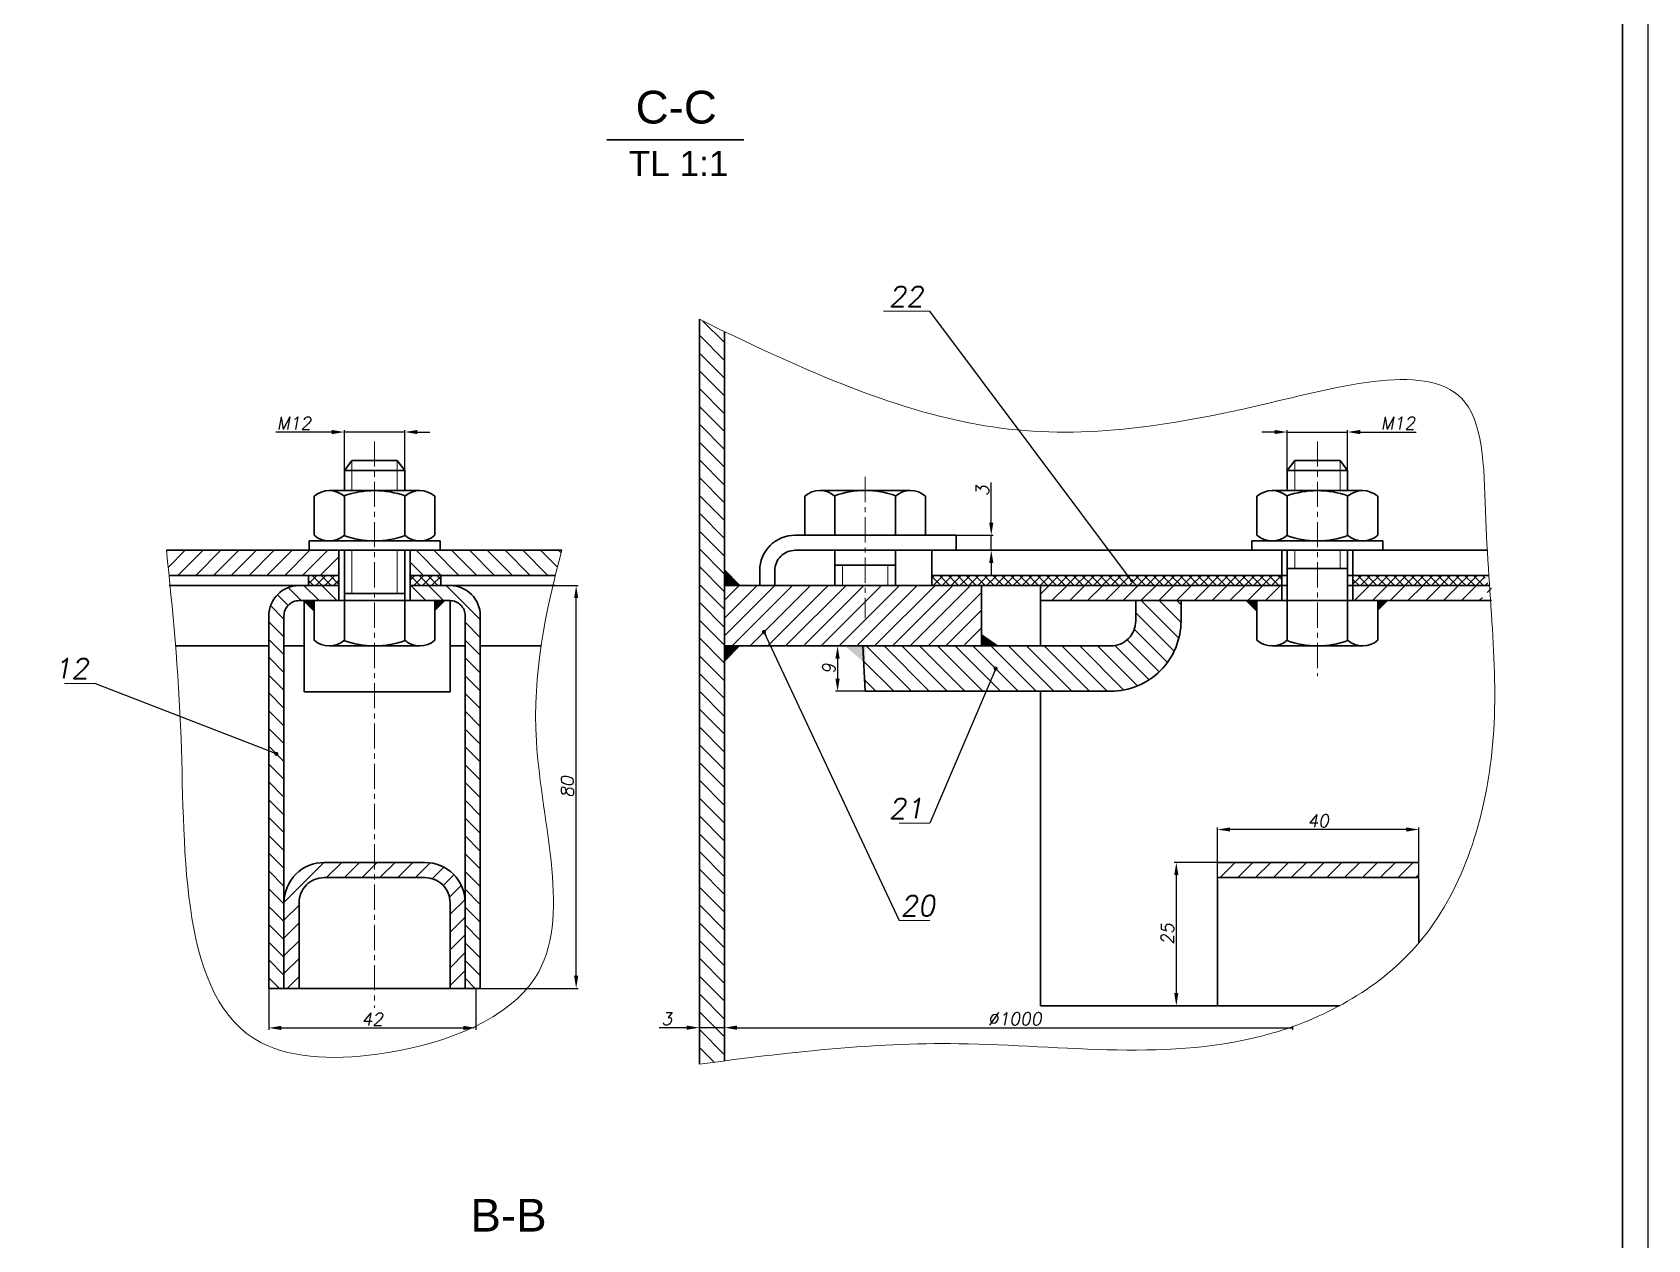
# Model space of a CAD drawing. Header units: inches. Extents: x -496 to 5444, y -47 to 8353.
# Drawn here: x 2235 to 5444, y 2344 to 4742 of the extents above; entities that cross this region are included whole.
import ezdxf

# ---------------------------------------------------------------- set-up
doc = ezdxf.new("R2010")
doc.units = ezdxf.units.IN
doc.header["$LTSCALE"] = 40
doc.header["$MEASUREMENT"] = 0
doc.linetypes.add('CENTER', pattern=[2, 1.25, -0.25, 0.25, -0.25])
doc.layers.get('0').update_dxf_attribs({"plot": 0})
doc.layers.get('DEFPOINTS').update_dxf_attribs({"lineweight": 25})
for name, color, linetype, lineweight in [('Dam', 2, 'Continuous', 30), ('kthuoc', 3, 'Continuous', 13), ('manh', 4, 'Continuous', 13), ('Net manh', 3, 'Continuous', 13), ('Tam dut', 1, 'CENTER', 13)]:
    doc.layers.add(name, color=color, linetype=linetype, lineweight=lineweight)
doc.styles.add('chu2.5', font='txt.shx', dxfattribs={"oblique": 10, "height": 25})
doc.styles.add('chu50', font='VNARIAL.ttf', dxfattribs={"height": 50})
doc.styles.add('chu65', font='VNARIAL.ttf', dxfattribs={"height": 65})
doc.dimstyles.new('Copy of kichthuoc2.5', dxfattribs={"dimtxt": 25, "dimasz": 25, "dimexe": 4, "dimexo": 0, "dimgap": 5, "dimtad": 1, "dimdec": 0, "dimzin": 0, "dimdsep": 46, "dimtxsty": 'chu2.5', "dimcen": 5, "dimclrd": 256, "dimclre": 256, "dimclrt": 256, "dimadec": 0, "dimazin": 0, "dimtfac": 1, "dimtdec": 0, "dimtmove": 0, "dimatfit": 0, "dimfxl": 0, "dimtolj": 1, "dimtzin": 0, "dimarcsym": 0})
doc.dimstyles.new('kichthuoc2.5', dxfattribs={"dimtxt": 25, "dimasz": 25, "dimexe": 4, "dimexo": 0, "dimgap": 5, "dimtad": 1, "dimtoh": 1, "dimdec": 0, "dimzin": 0, "dimdsep": 46, "dimtxsty": 'chu2.5', "dimcen": 5, "dimclrd": 256, "dimclre": 256, "dimclrt": 256, "dimadec": 0, "dimazin": 0, "dimtfac": 1, "dimtdec": 0, "dimtmove": 0, "dimatfit": 0, "dimfxl": 0, "dimtolj": 1, "dimtzin": 0, "dimarcsym": 0})
pattern_1 = [(45, (381.571, 0), (-8.838835, 8.838835), []), (135, (381.571, 0), (-8.838835, -8.838835), [])]
pattern_2 = [(45, (9040.315, -163.09), (-17.67767, 17.67767), [])]
pattern_3 = [(135, (381.57, 0), (-17.67767, -17.67767), [])]

# ---------------------------------------------------------------- blocks, each defined once
blk = doc.blocks.new('*D9')
at = {"layer": 'DEFPOINTS', "color": 0}
for p in [(4048.6, 3743), (4139.8, 3743), (4048.6, 3713)]:
    blk.add_point(p, dxfattribs=at)
at = {"layer": 'Net manh', "lineweight": -2}
for p, q in [((4139.8, 3768), (4139.8, 3847.6)), ((4048.6, 3743), (4143.8, 3743)), ((4139.8, 3713), (4139.8, 3743)), ((4048.6, 3713), (4143.8, 3713)), ((4139.8, 3688), (4139.8, 3663))]:
    blk.add_line(p, q, dxfattribs=at)
at = {"layer": 'Net manh'}
for points in [[(4135.7, 3768), (4144, 3768), (4139.8, 3743)], [(4135.7, 3688), (4144, 3688), (4139.8, 3713)]]:
    blk.add_solid(points, dxfattribs=at)
at = {"layer": 'Net manh', "insert": (4122.3, 3820.3), "char_height": 25, "attachment_point": 5, "rotation": 90, "style": 'chu2.5'}
blk.add_mtext('\\A1; 3', dxfattribs=at)
blk = doc.blocks.new('*D10')
at = {"layer": 'DEFPOINTS', "color": 0}
for p in [(3560, 2898.1), (3610, 2898.1), (3560, 2765)]:
    blk.add_point(p, dxfattribs=at)
at = {"layer": 'Net manh', "lineweight": -2}
for p, q in [((3560, 2898.1), (3560, 2761)), ((3610, 2898.1), (3610, 2761)), ((3535, 2765), (3480.4, 2765)), ((3610, 2765), (3560, 2765)), ((3635, 2765), (3660, 2765))]:
    blk.add_line(p, q, dxfattribs=at)
at = {"layer": 'Net manh'}
for points in [[(3535, 2769.2), (3535, 2760.8), (3560, 2765)], [(3635, 2769.2), (3635, 2760.8), (3610, 2765)]]:
    blk.add_solid(points, dxfattribs=at)
at = {"layer": 'Net manh', "insert": (3495.2, 2782.5), "char_height": 25, "attachment_point": 5, "style": 'chu2.5'}
blk.add_mtext('\\A1;3', dxfattribs=at)
blk = doc.blocks.new('*D11')
at = {"layer": 'DEFPOINTS', "color": 0}
for p in [(4003.6, 3523), (3834.5, 3433), (4003.6, 3433)]:
    blk.add_point(p, dxfattribs=at)
at = {"layer": 'Net manh', "lineweight": -2}
for p, q in [((4003.6, 3523), (3830.5, 3523)), ((3834.5, 3498), (3834.5, 3458)), ((4003.6, 3433), (3830.5, 3433))]:
    blk.add_line(p, q, dxfattribs=at)
at = {"layer": 'Net manh'}
for points in [[(3830.3, 3498), (3838.7, 3498), (3834.5, 3523)], [(3830.3, 3458), (3838.7, 3458), (3834.5, 3433)]]:
    blk.add_solid(points, dxfattribs=at)
at = {"layer": 'Net manh', "insert": (3817, 3478), "char_height": 25, "attachment_point": 5, "rotation": 90, "style": 'chu2.5'}
blk.add_mtext('\\A1;9', dxfattribs=at)
blk = doc.blocks.new('*D12')
at = {"layer": 'DEFPOINTS', "color": 0}
for p in [(4727.6, 3947.9), (4727.6, 3871.6), (4847.6, 3871.6)]:
    blk.add_point(p, dxfattribs=at)
at = {"layer": 'Net manh', "lineweight": -2}
for p, q in [((4702.6, 3947.9), (4677.6, 3947.9)), ((4727.6, 3871.6), (4727.6, 3951.9)), ((4727.6, 3947.9), (4847.6, 3947.9)), ((4847.6, 3871.6), (4847.6, 3951.9)), ((4872.6, 3947.9), (4983.6, 3947.9))]:
    blk.add_line(p, q, dxfattribs=at)
at = {"layer": 'Net manh'}
for points in [[(4702.6, 3952), (4702.6, 3943.7), (4727.6, 3947.9)], [(4872.6, 3952), (4872.6, 3943.7), (4847.6, 3947.9)]]:
    blk.add_solid(points, dxfattribs=at)
at = {"layer": 'Net manh', "insert": (4947.6, 3965.4), "char_height": 25, "attachment_point": 5, "style": 'chu2.5'}
blk.add_mtext('\\A1;M12', dxfattribs=at)
blk = doc.blocks.new('*D13')
at = {"layer": 'DEFPOINTS', "color": 0}
for p in [(4589.3, 3158.5), (4589.3, 3058.6), (4989.3, 3058.6)]:
    blk.add_point(p, dxfattribs=at)
at = {"layer": 'Net manh', "lineweight": -2}
for p, q in [((4589.3, 3058.6), (4589.3, 3162.5)), ((4964.3, 3158.5), (4614.3, 3158.5)), ((4989.3, 3058.6), (4989.3, 3162.5))]:
    blk.add_line(p, q, dxfattribs=at)
at = {"layer": 'Net manh'}
for points in [[(4614.3, 3162.7), (4614.3, 3154.4), (4589.3, 3158.5)], [(4964.3, 3162.7), (4964.3, 3154.4), (4989.3, 3158.5)]]:
    blk.add_solid(points, dxfattribs=at)
at = {"layer": 'Net manh', "insert": (4789.3, 3176), "char_height": 25, "attachment_point": 5, "style": 'chu2.5'}
blk.add_mtext('\\A1;40', dxfattribs=at)
blk = doc.blocks.new('*D19')
at = {"layer": 'DEFPOINTS', "color": 0}
for p in [(2854.9, 3947.9), (2854.9, 3871.6), (2974.9, 3871.6)]:
    blk.add_point(p, dxfattribs=at)
at = {"layer": 'Net manh', "lineweight": -2}
for p, q in [((2829.9, 3947.9), (2718.9, 3947.9)), ((2854.9, 3871.6), (2854.9, 3951.9)), ((2974.9, 3947.9), (2854.9, 3947.9)), ((2974.9, 3871.6), (2974.9, 3951.9)), ((2999.9, 3947.9), (3024.9, 3947.9))]:
    blk.add_line(p, q, dxfattribs=at)
at = {"layer": 'Net manh'}
for points in [[(2829.9, 3952), (2829.9, 3943.7), (2854.9, 3947.9)], [(2999.9, 3952), (2999.9, 3943.7), (2974.9, 3947.9)]]:
    blk.add_solid(points, dxfattribs=at)
at = {"layer": 'Net manh', "insert": (2754.9, 3965.4), "char_height": 25, "attachment_point": 5, "style": 'chu2.5'}
blk.add_mtext('\\A1;M12', dxfattribs=at)
blk = doc.blocks.new('*D23')
at = {"layer": 'DEFPOINTS', "color": 0}
for p in [(2704.9, 2847.6), (3116.1, 2843), (3116.1, 2764.5)]:
    blk.add_point(p, dxfattribs=at)
at = {"layer": 'Net manh', "lineweight": -2}
for p, q in [((2704.9, 2847.6), (2704.9, 2760.5)), ((3116.1, 2843), (3116.1, 2760.5)), ((2729.9, 2764.5), (3091.1, 2764.5))]:
    blk.add_line(p, q, dxfattribs=at)
at = {"layer": 'Net manh'}
for points in [[(2729.9, 2768.7), (2729.9, 2760.3), (2704.9, 2764.5)], [(3091.1, 2768.7), (3091.1, 2760.3), (3116.1, 2764.5)]]:
    blk.add_solid(points, dxfattribs=at)
at = {"layer": 'Net manh', "insert": (2910.5, 2782), "char_height": 25, "attachment_point": 5, "style": 'chu2.5'}
blk.add_mtext('\\A1;42', dxfattribs=at)
blk = doc.blocks.new('*D24')
at = {"layer": 'DEFPOINTS', "color": 0}
for p in [(4589.3, 3093), (4507.4, 2808.6), (4589.3, 2808.6)]:
    blk.add_point(p, dxfattribs=at)
at = {"layer": 'Net manh', "lineweight": -2}
for p, q in [((4589.3, 3093), (4503.4, 3093)), ((4507.4, 3068), (4507.4, 2833.6)), ((4589.3, 2808.6), (4503.4, 2808.6))]:
    blk.add_line(p, q, dxfattribs=at)
at = {"layer": 'Net manh'}
for points in [[(4503.2, 3068), (4511.5, 3068), (4507.4, 3093)], [(4503.2, 2833.6), (4511.5, 2833.6), (4507.4, 2808.6)]]:
    blk.add_solid(points, dxfattribs=at)
at = {"layer": 'Net manh', "insert": (4489.9, 2950.8), "char_height": 25, "attachment_point": 5, "rotation": 90, "style": 'chu2.5'}
blk.add_mtext('\\A1;25', dxfattribs=at)
blk = doc.blocks.new('*D25')
at = {"layer": 'DEFPOINTS', "color": 0}
for p in [(3064.9, 3643), (3315.3, 3643), (3124.9, 2843)]:
    blk.add_point(p, dxfattribs=at)
at = {"layer": 'Net manh', "lineweight": -2}
for p, q in [((3064.9, 3643), (3319.3, 3643)), ((3315.3, 2868), (3315.3, 3618)), ((3124.9, 2843), (3319.3, 2843))]:
    blk.add_line(p, q, dxfattribs=at)
at = {"layer": 'Net manh'}
for points in [[(3311.2, 3618), (3319.5, 3618), (3315.3, 3643)], [(3311.2, 2868), (3319.5, 2868), (3315.3, 2843)]]:
    blk.add_solid(points, dxfattribs=at)
at = {"layer": 'Net manh', "insert": (3297.8, 3243), "char_height": 25, "attachment_point": 5, "rotation": 90, "style": 'chu2.5'}
blk.add_mtext('\\A1;80', dxfattribs=at)
blk = doc.blocks.new('*D46')
at = {"layer": 'DEFPOINTS', "color": 0}
for p in [(3610, 2781.9), (4738.1, 2767.1), (4738.1, 2765)]:
    blk.add_point(p, dxfattribs=at)
at = {"layer": 'Net manh', "lineweight": -2}
for p, q in [((3610, 2781.9), (3610, 2761)), ((3635, 2765), (4738.1, 2765)), ((4738.1, 2767.1), (4738.1, 2761))]:
    blk.add_line(p, q, dxfattribs=at)
at = {"layer": 'Net manh'}
blk.add_solid([(3635, 2769.2), (3635, 2760.8), (3610, 2765)], dxfattribs=at)
at = {"layer": 'Net manh', "insert": (4186.6, 2782.5), "char_height": 25, "attachment_point": 5, "style": 'chu2.5'}
blk.add_mtext('\\A1;%%c1000', dxfattribs=at)
blk = doc.blocks.new('_None')

msp = doc.modelspace()

# ---------------------------------------------------------------- hatches: boundary and pattern name
at = {"layer": 'Net manh'}
h = msp.add_hatch(dxfattribs=at)
h.set_pattern_fill('ANSI31', color=256, scale=200, angle=90, style=0)
h.set_pattern_definition(pattern_3)
edge = h.paths.add_edge_path()
edge.add_spline(control_points=[(3610, 4147.6), (3593.4, 4155.6), (3576.7, 4163.7), (3560, 4171.8)], knot_values=[58.341835, 58.341835, 58.341835, 58.341835, 111.572747, 111.572747, 111.572747, 111.572747], degree=3, periodic=0)
edge.add_line((3560, 4171.8), (3560, 2692.4))
edge.add_spline(control_points=[(3560, 2692.4), (3576.7, 2694.7), (3593.4, 2696.9), (3610, 2699.1)], knot_values=[4157.244365, 4157.244365, 4157.244365, 4157.244365, 4207.682373, 4207.682373, 4207.682373, 4207.682373], degree=3, periodic=0)
edge.add_line((3610, 2699.1), (3610, 4147.6))
h = msp.add_hatch(dxfattribs=at)
h.set_pattern_fill('ANSI31', color=256, scale=200, style=0)
h.set_pattern_definition([(45, (381.57, 0), (-17.67767, 17.67767), [])])
edge = h.paths.add_edge_path()
edge.add_line((2844.2, 3713), (2501.3, 3713))
edge.add_spline(control_points=[(2501.3, 3713), (2503.1, 3696.3), (2504.8, 3679.7), (2506.6, 3663)], knot_values=[30.463066, 30.463066, 30.463066, 30.463066, 83.511435, 83.511435, 83.511435, 83.511435], degree=3, periodic=0)
edge.add_line((2506.6, 3663), (2844.2, 3663))
edge.add_line((2844.2, 3663), (2844.2, 3713))
h = msp.add_hatch(dxfattribs=at)
h.set_pattern_fill('ANSI31', color=256, scale=200, angle=90, style=0)
h.set_pattern_definition(pattern_3)
edge = h.paths.add_edge_path()
edge.add_spline(control_points=[(3273.9, 3663), (3278, 3679.7), (3282.3, 3696.3), (3286.7, 3713)], knot_values=[2407.136272, 2407.136272, 2407.136272, 2407.136272, 2459.491898, 2459.491898, 2459.491898, 2459.491898], degree=3, periodic=0)
edge.add_line((3286.7, 3713), (2985.6, 3713))
edge.add_line((2985.6, 3713), (2985.6, 3663))
edge.add_line((2985.6, 3663), (3273.9, 3663))
h = msp.add_hatch(dxfattribs=at)
h.set_pattern_fill('NET', color=256, scale=100, angle=45, style=0)
h.set_pattern_definition([(45, (-20892.324, -69244.419), (-8.8388348, 8.8388348), []), (135, (-20892.324, -69244.419), (-8.8388348, -8.8388348), [])])
h.paths.add_polyline_path([(2844.2, 3643), (2844.2, 3663), (2783.6, 3663), (2783.6, 3643)])
h.paths.add_polyline_path([(2985.6, 3663), (2985.6, 3643), (3046.2, 3643), (3046.2, 3663)])
h = msp.add_hatch(dxfattribs=at)
h.set_pattern_fill('NET', color=256, scale=100, angle=45, style=0)
h.set_pattern_definition(pattern_1)
h.paths.add_polyline_path([(4716.8, 3663), (4237.7, 3663), (4237.7, 3643), (4716.8, 3643)])
h.paths.add_polyline_path([(4237.7, 3663), (4126.6, 3663), (4123, 3663), (4021.8, 3663), (4021.8, 3643), (4237.7, 3643)])
h = msp.add_hatch(dxfattribs=at)
h.set_pattern_fill('NET', color=256, scale=100, angle=45, style=0)
h.set_pattern_definition(pattern_1)
h.paths.add_polyline_path([(5128.7, 3643), (5118.1, 3663), (4858.3, 3663), (4858.3, 3643)])
h = msp.add_hatch(dxfattribs=at)
h.set_pattern_fill('ANSI31', color=256, scale=200, angle=90, style=0)
h.set_pattern_definition([(135, (-3390.382, 297.285), (-17.67767, -17.67767), [])])
h.paths.add_polyline_path([(2704.9, 2843), (2734.9, 2843), (2734.9, 3583, -0.414214), (2764.9, 3613), (2844.2, 3613), (2844.2, 3643), (2764.9, 3643, 0.414214), (2704.9, 3583)])
h.paths.add_polyline_path([(3094.9, 2843), (3124.9, 2843), (3124.9, 3583, 0.414214), (3064.9, 3643), (2985.6, 3643), (2985.6, 3613), (3064.9, 3613, -0.414214), (3094.9, 3583)])
h = msp.add_hatch(dxfattribs=at)
h.set_pattern_fill('ANSI31', color=256, scale=200, style=0)
h.set_pattern_definition([(45, (-3171.296, 297.285), (-17.67767, 17.67767), [])])
h.paths.add_polyline_path([(4120.7, 3523), (4120.7, 3643), (3889.4, 3643), (3889.4, 3523)])
h.paths.add_polyline_path([(3889.4, 3523), (3889.4, 3643), (3610, 3643), (3610, 3523)])
h = msp.add_hatch(dxfattribs=at)
h.set_pattern_fill('ANSI31', color=256, scale=200, style=0)
h.set_pattern_definition(pattern_2)
h.paths.add_polyline_path([(4237.7, 3643), (4237.7, 3613), (4716.8, 3613), (4716.8, 3643)])
h = msp.add_hatch(dxfattribs=at)
h.set_pattern_fill('ANSI31', color=256, scale=200, style=0)
h.set_pattern_definition(pattern_2)
h.paths.add_polyline_path([(5133.6, 3613), (5096.1, 3626.7), (5140.1, 3630.1), (5128.7, 3643), (4858.3, 3643), (4858.3, 3613)])
h = msp.add_hatch(dxfattribs=at)
h.set_pattern_fill('ANSI31', color=256, scale=200, angle=90, style=0)
h.set_pattern_definition([(135, (-3171.296, 297.285), (-17.67767, -17.67767), [])])
h.paths.add_polyline_path([(4237.7, 3433), (4237.7, 3523), (3889.4, 3523), (3884.6, 3523), (3889.4, 3433)])
h.paths.add_polyline_path([(4376.8, 3433, 0.414214), (4516.8, 3573), (4516.8, 3613), (4426.8, 3613), (4426.8, 3573, -0.414214), (4376.8, 3523), (4237.7, 3523), (4237.7, 3433)])
h = msp.add_hatch(dxfattribs=at)
h.set_pattern_fill('ANSI31', color=256, scale=200, style=0)
h.set_pattern_definition([(45, (8821.23, -163.09), (-17.67767, 17.67767), [])])
h.paths.add_polyline_path([(2894.9, 3063), (2914.9, 3063), (2914.9, 3093), (2894.9, 3093), (2814.9, 3093, 0.414214), (2734.9, 3013), (2734.9, 2893), (2734.9, 2843), (2764.9, 2843), (2764.9, 3013, -0.414214), (2814.9, 3063)])
h.paths.add_polyline_path([(3014.9, 3063, -0.414214), (3064.9, 3013), (3064.9, 2843), (3094.9, 2843), (3094.9, 3013, 0.414214), (3014.9, 3093), (2934.9, 3093), (2914.9, 3093), (2914.9, 3063), (2934.9, 3063)])
h = msp.add_hatch(dxfattribs=at)
h.set_pattern_fill('ANSI31', color=256, scale=200, style=0)
h.set_pattern_definition(pattern_2)
h.paths.add_polyline_path([(4789.3, 3093), (4589.3, 3093), (4589.3, 3063), (4789.3, 3063)])
h.paths.add_polyline_path([(4989.3, 3093), (4789.3, 3093), (4789.3, 3063), (4989.3, 3063)])

# ---------------------------------------------------------------- linework, layer by layer
msp.add_lwpolyline([(-496.3, -46.9), (-496.3, 8353.1), (5443.7, 8353.1), (5443.7, -46.9), (-496.3, -46.9)], close=True)
at = {"layer": 'Dam'}
for p, q in [((3376, 4528), (3648.6, 4528)), ((3390, 4528), (3530.9, 4528))]:
    msp.add_line(p, q, dxfattribs=at)
at = {"layer": 'Dam', "color": 2}
for p, q in [((3560, 4171.8), (3560, 2692.4)), ((3610, 4147.6), (3610, 2699.1)), ((2854.9, 3871.6), (2869.9, 3891.6)), ((2914.9, 3891.6), (2869.9, 3891.6)), ((2914.9, 3891.6), (2959.9, 3891.6)), ((2974.9, 3871.6), (2959.9, 3891.6)), ((4727.6, 3871.6), (4742.6, 3891.6)), ((4787.6, 3891.6), (4742.6, 3891.6)), ((4787.6, 3891.6), (4832.6, 3891.6)), ((4847.6, 3871.6), (4832.6, 3891.6)), ((2854.9, 3831.6), (2854.9, 3871.6)), ((2854.9, 3871.6), (2914.9, 3871.6)), ((2974.9, 3871.6), (2914.9, 3871.6)), ((2974.9, 3871.6), (2974.9, 3831.6)), ((4727.6, 3871.6), (4787.6, 3871.6)), ((4727.6, 3831.6), (4727.6, 3871.6)), ((4847.6, 3871.6), (4787.6, 3871.6)), ((4847.6, 3871.6), (4847.6, 3831.6)), ((2794.9, 3820.4), (2794.9, 3742.8)), ((3004.9, 3831.6), (2824.9, 3831.6)), ((2854.9, 3821.3), (2854.9, 3742.8)), ((2974.9, 3821.3), (2974.9, 3742.8)), ((2974.9, 3821.3), (2974.9, 3820.4)), ((3034.9, 3742.8), (3034.9, 3820.4)), ((3769.4, 3820.6), (3769.4, 3743.9)), ((3979.4, 3831.8), (3799.4, 3831.8)), ((3829.4, 3821.5), (3829.4, 3743)), ((3949.4, 3821.5), (3949.4, 3743)), ((4009.4, 3743), (4009.4, 3820.6)), ((4667.6, 3820.4), (4667.6, 3742.8)), ((4877.6, 3831.6), (4697.6, 3831.6)), ((4727.6, 3821.3), (4727.6, 3742.8)), ((4847.6, 3821.3), (4847.6, 3820.4)), ((4847.6, 3821.3), (4847.6, 3742.8)), ((4907.6, 3742.8), (4907.6, 3820.4)), ((2784.9, 3731.6), (2784.9, 3713)), ((3044.9, 3731.6), (2784.9, 3731.6)), ((2974.9, 3742.8), (2974.9, 3741.9)), ((3044.9, 3731.6), (3044.9, 3713)), ((3769.4, 3743.9), (3769.4, 3742.9)), ((4070, 3743), (4070, 3713)), ((4657.6, 3731.6), (4657.6, 3713)), ((4917.6, 3731.6), (4657.6, 3731.6)), ((4847.6, 3742.8), (4847.6, 3741.9)), ((4917.6, 3731.6), (4917.6, 3713)), ((3286.7, 3713), (2501.3, 3713)), ((2844.2, 3713), (2844.2, 3613)), ((2854.9, 3713), (2854.9, 3613)), ((2974.9, 3713), (2974.9, 3613)), ((2985.6, 3713), (2985.6, 3613)), ((3829.4, 3713), (3829.4, 3643)), ((3949.4, 3713), (3949.4, 3643)), ((4021.8, 3713), (4021.8, 3643)), ((4716.8, 3713), (4716.8, 3613)), ((4727.6, 3713), (4727.6, 3663)), ((5126.1, 3713), (4846.4, 3713)), ((4847.6, 3713), (4847.6, 3663)), ((4858.3, 3713), (4858.3, 3613)), ((2844.2, 3663), (2506.6, 3663)), ((2783.6, 3663), (2783.6, 3643)), ((3273.9, 3663), (2985.6, 3663)), ((3046.2, 3663), (3046.2, 3643)), ((3610, 3674), (3640, 3644)), ((3610, 3644), (3610, 3674)), ((3829.4, 3683.5), (3949.4, 3683.5)), ((4021.8, 3663), (4727.6, 3663)), ((4123, 3663), (4126.6, 3663)), ((4727.6, 3676.9), (4847.6, 3676.9)), ((4727.6, 3663), (4727.6, 3613)), ((4847.6, 3663), (4847.6, 3613)), ((5128.3, 3663), (4847.6, 3663)), ((2844.2, 3643), (2506.6, 3643)), ((2854.9, 3627.1), (2974.9, 3627.1)), ((2959.9, 3627.1), (2914.9, 3627.1)), ((3273.9, 3643), (2985.6, 3643)), ((3640, 3644), (3610, 3644)), ((4727.6, 3643), (3610, 3643)), ((4120.7, 3643), (4120.7, 3523)), ((4237.7, 3643), (4237.7, 3613)), ((4847.6, 3643), (5129.6, 3643)), ((2794.9, 3612.1), (2774.9, 3612.1)), ((2774.9, 3612.1), (2794.9, 3592.1)), ((2774.9, 3612.1), (2774.9, 3432.1)), ((2794.9, 3592.1), (2794.9, 3612.1)), ((2794.9, 3612.1), (2794.9, 3534.4)), ((2854.9, 3613), (2854.9, 3533.5)), ((2974.9, 3613), (2974.9, 3533.5)), ((3034.9, 3534.4), (3034.9, 3612.1)), ((3064.9, 3613), (3064.9, 3432.1)), ((4237.7, 3613), (4237.7, 3523)), ((4237.7, 3613), (5133.6, 3613)), ((4667.6, 3612.1), (4647.6, 3612.1)), ((4647.6, 3612.1), (4667.6, 3592.1)), ((4667.6, 3592.1), (4667.6, 3612.1)), ((4667.6, 3612.1), (4667.6, 3534.4)), ((4727.6, 3613), (4727.6, 3533.5)), ((4847.6, 3613), (4847.6, 3533.5)), ((4907.6, 3534.4), (4907.6, 3612.1)), ((2974.9, 3534.4), (2974.9, 3533.5)), ((4847.6, 3534.4), (4847.6, 3533.5)), ((2704.9, 3523), (2519.6, 3523)), ((2774.9, 3523), (2734.9, 3523)), ((3004.9, 3523.3), (2824.9, 3523.3)), ((3094.9, 3523), (3064.9, 3523)), ((3245.6, 3523), (3124.9, 3523)), ((3640, 3523), (3610, 3523)), ((3610, 3493), (3640, 3523)), ((3610, 3523), (3610, 3493)), ((3610, 3523), (4120.7, 3523)), ((3884.6, 3523), (3889.4, 3433)), ((4877.6, 3523.3), (4697.6, 3523.3)), ((2774.9, 3432.1), (3064.9, 3432.1)), ((4237.7, 3433), (4237.7, 2808.6)), ((2894.9, 3093), (2914.9, 3093)), ((2934.9, 3093), (2914.9, 3093)), ((4989.3, 3093), (4589.3, 3093)), ((2894.9, 3063), (2914.9, 3063)), ((2934.9, 3063), (2914.9, 3063)), ((4589.3, 3063), (4989.3, 3063)), ((4589.3, 3058.6), (4589.3, 2808.6)), ((4989.3, 3058.6), (4989.3, 2933.6)), ((4589.3, 3028.6), (4589.3, 2928.6)), ((2734.9, 2843), (2704.9, 2843)), ((3124.9, 2843), (2734.9, 2843)), ((4237.7, 2808.6), (4831.8, 2808.6))]:
    msp.add_line(p, q, dxfattribs=at)
msp.add_lwpolyline([(-246.3, 3.1), (5393.7, 3.1), (5393.7, 8303.1), (-246.3, 8303.1)], close=True, dxfattribs=at)
for points in [[(3680, 3643), (3680, 3673, -0.414214), (3750, 3743), (4070, 3743)], [(3710, 3643), (3710, 3673, -0.414214), (3750, 3713), (5126.1, 3713)], [(2704.9, 2843), (2704.9, 3583, -0.414214), (2764.9, 3643), (2844.2, 3643)], [(3124.9, 2843), (3124.9, 3583, 0.414214), (3064.9, 3643), (2985.6, 3643)], [(2734.9, 2843), (2734.9, 3583, -0.414214), (2764.9, 3613), (2914.9, 3613)], [(3094.9, 2843), (3094.9, 3583, 0.414214), (3064.9, 3613), (2914.9, 3613)], [(4236.7, 3433), (4376.8, 3433, 0.414214), (4516.8, 3573), (4516.8, 3613)], [(4237.7, 3523), (4376.8, 3523, 0.414214), (4426.8, 3573), (4426.8, 3613)], [(2734.9, 2893), (2734.9, 3013, -0.414214), (2814.9, 3093), (2894.9, 3093)], [(3094.9, 2893), (3094.9, 3013, 0.414214), (3014.9, 3093), (2934.9, 3093)], [(2764.9, 2843), (2764.9, 3013, -0.414214), (2814.9, 3063), (2894.9, 3063)], [(3064.9, 2843), (3064.9, 3013, 0.414214), (3014.9, 3063), (2934.9, 3063)]]:
    msp.add_lwpolyline(points, format="xyb", dxfattribs=at)
for points in [[(3889.4, 3523), (4237.7, 3523)], [(3889.4, 3433), (4237.7, 3433)]]:
    msp.add_lwpolyline(points, dxfattribs=at)
for centre, radius, start, end in [((2824.9, 3785.7), 45.8, 49.1176, 130.8824), ((2914.9, 3651.6), 180, 90, 109.7203), ((2914.9, 3651.6), 180, 70.2797, 90), ((3004.9, 3785.7), 45.8, 49.1176, 130.8824), ((3799.4, 3785.9), 45.8, 49.1176, 130.8824), ((3889.4, 3651.8), 180, 90, 109.7203), ((3889.4, 3651.8), 180, 70.2797, 90), ((3979.4, 3785.9), 45.8, 49.1176, 130.8824), ((4697.6, 3785.7), 45.8, 49.1176, 130.8824), ((4787.6, 3651.6), 180, 90, 109.7203), ((4787.6, 3651.6), 180, 70.2797, 90), ((4877.6, 3785.7), 45.8, 49.1176, 130.8824), ((2824.9, 3777.4), 45.8, 229.1176, 310.8824), ((2914.9, 3911.6), 180, 250.2797, 270), ((2914.9, 3911.6), 180, 270, 289.7203), ((3004.9, 3777.4), 45.8, 229.1176, 310.8824), ((4697.6, 3777.4), 45.8, 229.1176, 310.8824), ((4787.6, 3911.6), 180, 250.2797, 270), ((4787.6, 3911.6), 180, 270, 289.7203), ((4877.6, 3777.4), 45.8, 229.1176, 310.8824), ((2824.9, 3569.1), 45.8, 229.1176, 310.8824), ((2914.9, 3703.3), 180, 250.2797, 270), ((2914.9, 3703.3), 180, 270, 289.7203), ((3004.9, 3569.1), 45.8, 229.1176, 310.8824), ((4697.6, 3569.1), 45.8, 229.1176, 310.8824), ((4787.6, 3703.3), 180, 250.2797, 270), ((4787.6, 3703.3), 180, 270, 289.7203), ((4877.6, 3569.1), 45.8, 229.1176, 310.8824)]:
    msp.add_arc(centre, radius, start, end, dxfattribs=at)
for points in [[(3610, 3674), (3640, 3644), (3610, 3644)], [(2794.9, 3592.1), (2794.9, 3612.1), (2774.9, 3612.1)], [(3034.9, 3592.1), (3034.9, 3612.1), (3054.9, 3612.1)], [(4667.6, 3592.1), (4667.6, 3612.1), (4647.6, 3612.1)], [(4907.6, 3592.1), (4907.6, 3612.1), (4927.6, 3612.1)], [(4120.7, 3546.9), (4155.3, 3523), (4120.7, 3523)], [(3610, 3523), (3640, 3523), (3610, 3493)], [(3849.3, 3523), (3890.1, 3523), (3889.4, 3488.3)]]:
    msp.add_solid(points, dxfattribs=at)
at = {"layer": 'kthuoc'}
for p, q in [((3925.8, 4187.6), (4017.5, 4187.6)), ((2298.8, 3448.7), (2359.5, 3448.7)), ((3956.8, 3170.8), (4017.5, 3170.8)), ((3956.8, 2977.7), (4017.5, 2977.7))]:
    msp.add_line(p, q, dxfattribs=at)
at = {"layer": 'Net manh'}
for p, q in [((2869.9, 3891.6), (2869.9, 3831.6)), ((2959.9, 3891.6), (2959.9, 3831.6)), ((4742.6, 3891.6), (4742.6, 3831.6)), ((4832.6, 3891.6), (4832.6, 3831.6)), ((2869.9, 3713), (2869.9, 3627.1)), ((2959.9, 3713), (2959.9, 3627.1)), ((4742.6, 3713), (4742.6, 3676.9)), ((4832.6, 3713), (4832.6, 3676.9)), ((3844.4, 3683.5), (3844.4, 3643)), ((3934.4, 3683.5), (3934.4, 3643))]:
    msp.add_line(p, q, dxfattribs=at)
for points, knots in [([(3560, 4171.8), (3750.3, 4078.9), (4112.6, 3911.3), (4585.7, 3966.5), (5120.7, 4121.9), (5117.7, 3668.6), (5169.7, 3335.4), (5036.7, 2914.5), (4613.8, 2676.8), (4107.8, 2759.4), (3730.8, 2715.4), (3560, 2692.4)], [58.341835, 58.341835, 58.341835, 58.341835, 666.010614, 1216.964344, 1621.268631, 1857.955085, 2334.47712, 2725.727096, 3068.568385, 3690.868743, 4207.682373, 4207.682373, 4207.682373, 4207.682373]), ([(2501.3, 3713), (2513.7, 3596.1), (2545.4, 3279.6), (2522.9, 2705.1), (2968.9, 2698.4), (3352.9, 2850.1), (3195.6, 3318), (3254.8, 3592), (3286.7, 3713)], [30.463066, 30.463066, 30.463066, 30.463066, 403.5622, 1027.825872, 1277.651325, 1609.794921, 2078.531845, 2459.491898, 2459.491898, 2459.491898, 2459.491898])]:
    msp.add_open_spline(points, degree=3, knots=knots, dxfattribs=at)
at = {"layer": 'Tam dut'}
for p, q in [((2914.9, 3929.2), (2914.9, 2804.7)), ((4787.6, 3929.2), (4787.6, 3463.3)), ((3889.4, 3858.7), (3889.4, 3578.5))]:
    msp.add_line(p, q, dxfattribs=at)

# ---------------------------------------------------------------- texts
at = {"layer": 'kthuoc'}
for s, insert, char_height, width, attachment_point, style in [('C-C', (3514.1, 4592.6), 65, 383.94, 5, 'chu65'), ('TL 1:1', (3419.7, 4506.1), 50, 530.059, 1, 'chu50'), ('B-B', (3181, 2392.5), 65, 383.94, 5, 'chu65')]:
    msp.add_mtext(s, dxfattribs=dict(at, insert=insert, char_height=char_height, width=width, attachment_point=attachment_point, style=style))
at = {"layer": 'manh', "char_height": 40, "attachment_point": 9, "style": 'chu2.5'}
for s, insert in [('22', (4005.1, 4197.2)), ('12', (2347, 3458.3)), ('21', (4005.1, 3180.4)), ('20', (4028.4, 2987.3))]:
    msp.add_mtext(s, dxfattribs=dict(at, insert=insert))

# ---------------------------------------------------------------- dimensions: what is measured, and where the dimension line sits
at = {"layer": 'Net manh'}
for base, p1, p2, text, picture, middle in [((2854.9, 3947.9), (2974.9, 3871.6), (2854.9, 3871.6), 'M12', '*D19', (2754.9, 3947.9)), ((4727.6, 3947.9), (4847.6, 3871.6), (4727.6, 3871.6), 'M12', '*D12', (4947.6, 3947.9)), ((3560, 2765), (3610, 2898.1), (3560, 2898.1), '3', '*D10', (3495.2, 2765))]:
    dim = msp.add_linear_dim(base=base, p1=p1, p2=p2, text=text, dimstyle='kichthuoc2.5', dxfattribs=at)
    dim.commit()
    dim.dimension.update_dxf_attribs({"geometry": picture, "text_midpoint": middle, "dimtype": 160})
dim = msp.add_linear_dim(base=(4139.8, 3743), p1=(4048.6, 3713), p2=(4048.6, 3743), angle=90, text=' 3', dimstyle='Copy of kichthuoc2.5', dxfattribs=at)
dim.commit()
dim.dimension.update_dxf_attribs({"geometry": '*D9', "text_midpoint": (4139.8, 3820.3), "dimtype": 160})
for base, p1, p2, text, picture, middle in [((3315.3, 3643), (3124.9, 2843), (3064.9, 3643), '80', '*D25', (3297.8, 3243)), ((3834.5, 3433), (4003.6, 3523), (4003.6, 3433), '9', '*D11', (3817, 3478)), ((4507.4, 2808.6), (4589.3, 3093), (4589.3, 2808.6), '25', '*D24', (4489.9, 2950.8))]:
    dim = msp.add_linear_dim(base=base, p1=p1, p2=p2, angle=90, text=text, dimstyle='kichthuoc2.5', dxfattribs=at)
    dim.commit()
    dim.dimension.update_dxf_attribs({"geometry": picture, "text_midpoint": middle})
for base, p1, p2, text, picture, middle in [((4589.3, 3158.5), (4989.3, 3058.6), (4589.3, 3058.6), '40', '*D13', (4789.3, 3176)), ((3116.1, 2764.5), (2704.9, 2847.6), (3116.1, 2843), '42', '*D23', (2910.5, 2782))]:
    dim = msp.add_linear_dim(base=base, p1=p1, p2=p2, text=text, dimstyle='kichthuoc2.5', dxfattribs=at)
    dim.commit()
    dim.dimension.update_dxf_attribs({"geometry": picture, "text_midpoint": middle})
dim = msp.add_linear_dim(base=(4738.1, 2765), p1=(3610, 2781.9), p2=(4738.1, 2767.1), text='%%c1000', dimstyle='kichthuoc2.5', override={"dimblk2": 'None', "dimsah": 1}, dxfattribs=at)
dim.commit()
dim.dimension.update_dxf_attribs({"geometry": '*D46', "text_midpoint": (4186.6, 2782.5)})

# ---------------------------------------------------------------- leaders
at = {"layer": 'kthuoc'}
for points, override in [([(4418.4, 3653), (4017.5, 4187.6)], {"dimasz": 6, "dimgap": 5, "dimtad": 0, "dimldrblk": 'Dot'}), ([(3688.4, 3550.8), (3956.8, 2977.7)], {"dimasz": 8, "dimtad": 0, "dimldrblk": 'Dot'}), ([(4148.6, 3478), (4017.5, 3170.8)], {"dimasz": 8, "dimtad": 0, "dimldrblk": 'Dot'}), ([(2719.9, 3308.7), (2359.5, 3448.7)], {"dimasz": 8, "dimtad": 0, "dimldrblk": 'Dot'})]:
    msp.add_leader(points, dimstyle='kichthuoc2.5', override=override, dxfattribs=at)

doc.saveas('drawing.dxf')
